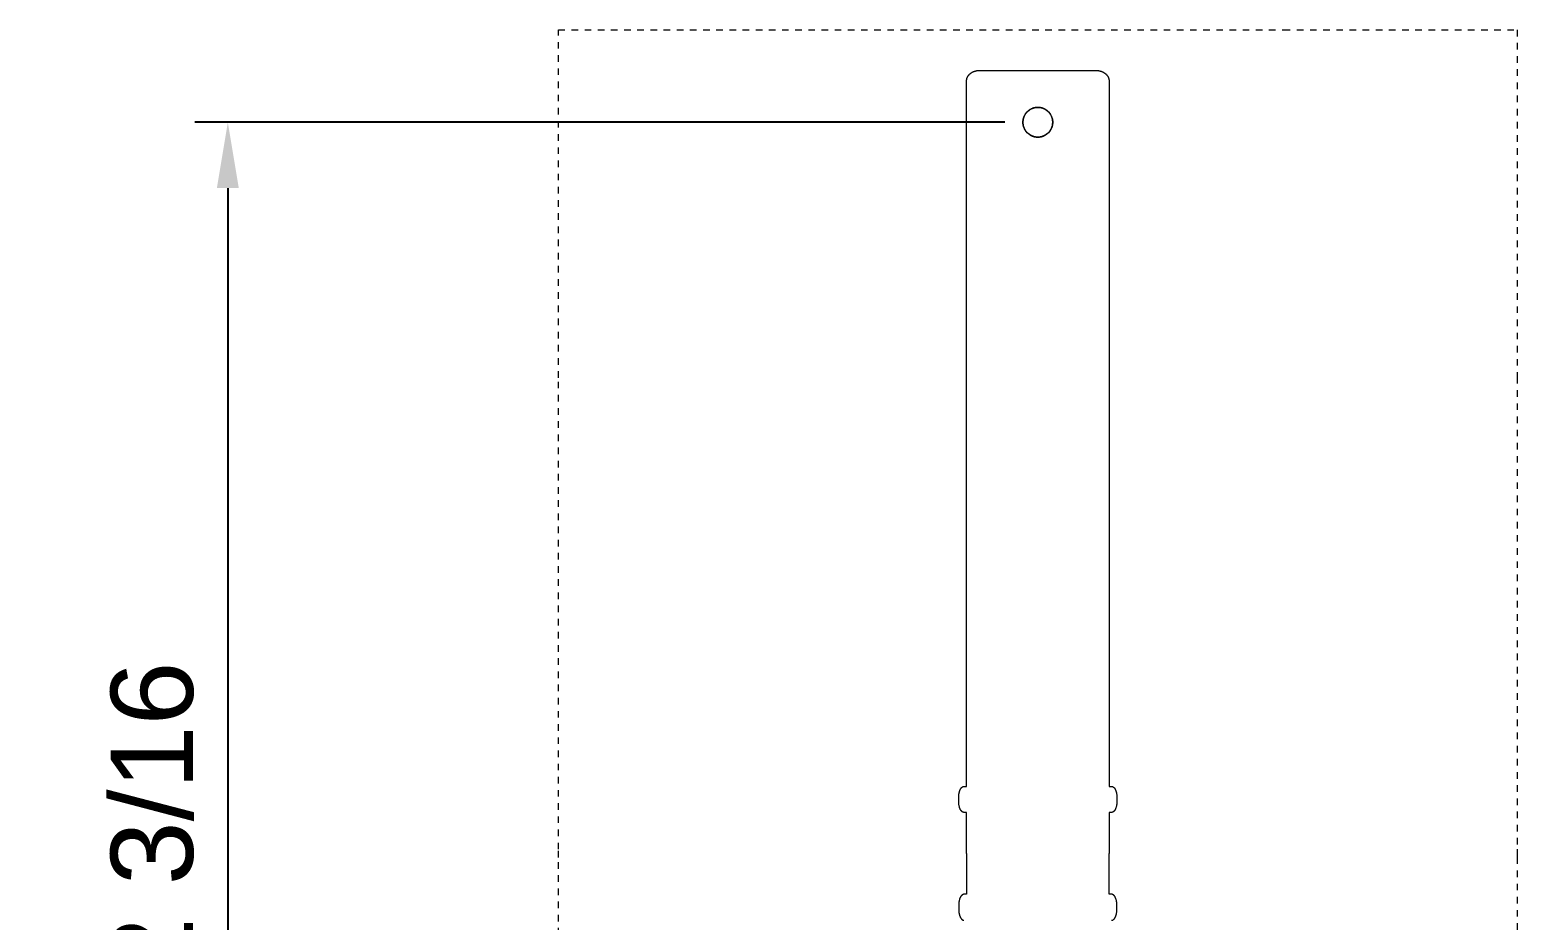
# Model space of a CAD drawing. Header units: inches. Extents: x -4 to 147, y -1 to 99.
# Drawn here: x -3.59 to 19.02, y 12.59 to 26.11 of the extents above; entities that cross this region are included whole.
import ezdxf

# ---------------------------------------------------------------- set-up
doc = ezdxf.new("R2010")
doc.units = ezdxf.units.IN
doc.linetypes.add('HIDDEN', pattern=[1.905, 1.27, -0.635])
for name, color, linetype, lineweight in [('ZANO_R', 7, 'Continuous', 0), ('ZANO_R_przerywana', 250, 'HIDDEN', 0), ('ZANO_W', 1, 'Continuous', 0)]:
    doc.layers.add(name, color=color, linetype=linetype, lineweight=lineweight)
doc.styles.get("Standard").update_dxf_attribs({"font": 'arial.ttf'})
doc.dimstyles.new('amerykanie', dxfattribs={"dimtxt": 50, "dimasz": 50, "dimexe": 0.5, "dimexo": 0.5, "dimgap": 1, "dimtad": 1, "dimdec": 0, "dimzin": 0, "dimlunit": 5, "dimtxsty": 'Standard', "dimcen": 0.09, "dimclrd": 1, "dimclre": 1, "dimclrt": 1, "dimazin": 0, "dimtfac": 1, "dimtdec": 0, "dimtmove": 0, "dimatfit": 3, "dimfxl": 1, "dimtzin": 0, "dimarcsym": 1})

# ---------------------------------------------------------------- blocks, each defined once
blk = doc.blocks.new('*D425')
at = {"layer": 'ZANO_W', "color": 1, "lineweight": -2}
for p, q in [((11.229, 24.706), (-1.081, 24.706)), ((-0.581, 23.706), (-0.581, 3.502)), ((11.229, 2.502), (-1.081, 2.502))]:
    blk.add_line(p, q, dxfattribs=at)
at = {"layer": 'ZANO_W', "color": 1}
for points in [[(-0.414, 23.706), (-0.747, 23.706), (-0.581, 24.706)], [(-0.747, 3.502), (-0.414, 3.502), (-0.581, 2.502)]]:
    blk.add_solid(points, dxfattribs=at)
at = {"layer": 'ZANO_W', "color": 1, "insert": (-1.727, 13.604), "char_height": 1.25, "attachment_point": 5, "rotation": 90}
blk.add_mtext('22 3/16', dxfattribs=at)

msp = doc.modelspace()

# ---------------------------------------------------------------- linework, layer by layer
at = {"layer": 'ZANO_R'}
for p, q in [((10.64623, 25.33567), (10.64629, 25.33957)), ((10.64623, 24.1152), (10.64623, 25.33567)), ((10.64629, 25.33957), (10.64648, 25.34346)), ((10.64648, 25.34346), (10.64679, 25.34734)), ((10.64679, 25.34734), (10.64721, 25.35121)), ((10.64721, 25.35121), (10.64776, 25.35506)), ((10.64776, 25.35506), (10.64843, 25.3589)), ((10.64843, 25.3589), (10.64922, 25.36272)), ((10.64922, 25.36272), (10.65013, 25.3665)), ((10.65013, 25.3665), (10.65119, 25.37041)), ((10.65119, 25.37041), (10.65238, 25.37427)), ((10.65238, 25.37427), (10.65369, 25.3781)), ((10.65369, 25.3781), (10.65511, 25.38189)), ((10.65511, 25.38189), (10.65665, 25.38563)), ((10.65665, 25.38563), (10.6583, 25.38933)), ((10.6583, 25.38933), (10.66006, 25.39298)), ((10.66006, 25.39298), (10.66192, 25.39657)), ((10.66192, 25.39657), (10.66395, 25.40022)), ((10.66395, 25.40022), (10.66608, 25.4038)), ((10.66608, 25.4038), (10.66831, 25.40733)), ((10.66831, 25.40733), (10.67065, 25.41079)), ((10.67065, 25.41079), (10.67308, 25.41418)), ((10.67308, 25.41418), (10.6756, 25.41751)), ((10.6756, 25.41751), (10.67821, 25.42077)), ((10.67821, 25.42077), (10.6809, 25.42396)), ((10.6809, 25.42396), (10.68372, 25.42713)), ((10.68372, 25.42713), (10.68663, 25.43023)), ((10.68663, 25.43023), (10.68961, 25.43325)), ((10.68961, 25.43325), (10.69267, 25.4362)), ((10.69267, 25.4362), (10.6958, 25.43908)), ((10.6958, 25.43908), (10.699, 25.44187)), ((10.699, 25.44187), (10.70226, 25.44459)), ((10.70226, 25.44459), (10.70558, 25.44724)), ((10.70558, 25.44724), (10.70924, 25.45002)), ((10.70924, 25.45002), (10.71296, 25.4527)), ((10.71296, 25.4527), (10.71675, 25.4553)), ((10.71675, 25.4553), (10.72059, 25.45781)), ((10.72059, 25.45781), (10.7245, 25.46023)), ((10.7245, 25.46023), (10.72845, 25.46256)), ((10.72845, 25.46256), (10.73246, 25.4648)), ((10.73246, 25.4648), (10.73652, 25.46695)), ((10.73652, 25.46695), (10.74062, 25.46902)), ((10.74062, 25.46902), (10.74477, 25.471)), ((10.74477, 25.471), (10.74896, 25.47289)), ((10.74896, 25.47289), (10.75318, 25.4747)), ((10.75318, 25.4747), (10.75745, 25.47642)), ((10.75745, 25.47642), (10.76174, 25.47805)), ((10.76174, 25.47805), (10.76607, 25.4796)), ((10.76607, 25.4796), (10.77043, 25.48106)), ((10.77043, 25.48106), (10.77512, 25.48253)), ((10.77512, 25.48253), (10.77984, 25.48391)), ((10.77984, 25.48391), (10.78459, 25.48518)), ((10.78459, 25.48518), (10.78936, 25.48636)), ((10.78936, 25.48636), (10.79415, 25.48745)), ((10.79415, 25.48745), (10.79897, 25.48844)), ((10.79897, 25.48844), (10.8038, 25.48934)), ((10.8038, 25.48934), (10.80865, 25.49014)), ((10.80865, 25.49014), (10.81353, 25.49085)), ((10.81353, 25.49085), (10.81842, 25.49146)), ((10.81842, 25.49146), (10.82332, 25.49198)), ((10.82332, 25.49198), (10.82823, 25.4924)), ((10.82823, 25.4924), (10.83315, 25.49273)), ((10.83315, 25.49273), (10.83807, 25.49297)), ((10.83807, 25.49297), (10.843, 25.49311)), ((10.843, 25.49311), (10.84792, 25.49315)), ((10.84792, 25.49315), (11.057, 25.49315)), ((11.057, 25.49315), (11.0952, 25.49315)), ((11.0952, 25.49315), (12.36261, 25.49315)), ((12.36261, 25.49315), (12.4008, 25.49315)), ((12.4008, 25.49315), (12.60988, 25.49315)), ((12.60988, 25.49315), (12.6148, 25.49311)), ((12.6148, 25.49311), (12.61973, 25.49297)), ((12.61973, 25.49297), (12.62465, 25.49273)), ((12.62465, 25.49273), (12.62957, 25.4924)), ((12.62957, 25.4924), (12.63448, 25.49198)), ((12.63448, 25.49198), (12.63938, 25.49146)), ((12.63938, 25.49146), (12.64427, 25.49085)), ((12.64427, 25.49085), (12.64915, 25.49014)), ((12.64915, 25.49014), (12.654, 25.48934)), ((12.654, 25.48934), (12.65884, 25.48844)), ((12.65884, 25.48844), (12.66365, 25.48745)), ((12.66365, 25.48745), (12.66845, 25.48636)), ((12.66845, 25.48636), (12.67322, 25.48518)), ((12.67322, 25.48518), (12.67796, 25.48391)), ((12.67796, 25.48391), (12.68268, 25.48253)), ((12.68268, 25.48253), (12.68738, 25.48106)), ((12.68738, 25.48106), (12.69173, 25.4796)), ((12.69173, 25.4796), (12.69606, 25.47805)), ((12.69606, 25.47805), (12.70036, 25.47642)), ((12.70036, 25.47642), (12.70462, 25.4747)), ((12.70462, 25.4747), (12.70885, 25.47289)), ((12.70885, 25.47289), (12.71304, 25.471)), ((12.71304, 25.471), (12.71718, 25.46902)), ((12.71718, 25.46902), (12.72129, 25.46695)), ((12.72129, 25.46695), (12.72534, 25.4648)), ((12.72534, 25.4648), (12.72935, 25.46256)), ((12.72935, 25.46256), (12.73331, 25.46023)), ((12.73331, 25.46023), (12.73721, 25.45781)), ((12.73721, 25.45781), (12.74105, 25.4553)), ((12.74105, 25.4553), (12.74484, 25.4527)), ((12.74484, 25.4527), (12.74856, 25.45002)), ((12.74856, 25.45002), (12.75222, 25.44724)), ((12.75222, 25.44724), (12.75554, 25.44459)), ((12.75554, 25.44459), (12.7588, 25.44187)), ((12.7588, 25.44187), (12.762, 25.43908)), ((12.762, 25.43908), (12.76513, 25.4362)), ((12.76513, 25.4362), (12.76819, 25.43325)), ((12.76819, 25.43325), (12.77117, 25.43023)), ((12.77117, 25.43023), (12.77408, 25.42713)), ((12.77408, 25.42713), (12.7769, 25.42396)), ((12.7769, 25.42396), (12.7796, 25.42077)), ((12.7796, 25.42077), (12.78221, 25.41751)), ((12.78221, 25.41751), (12.78473, 25.41418)), ((12.78473, 25.41418), (12.78715, 25.41079)), ((12.78715, 25.41079), (12.78949, 25.40733)), ((12.78949, 25.40733), (12.79172, 25.4038)), ((12.79172, 25.4038), (12.79386, 25.40022)), ((12.79386, 25.40022), (12.79588, 25.39657)), ((12.79588, 25.39657), (12.79775, 25.39298)), ((12.79775, 25.39298), (12.7995, 25.38933)), ((12.7995, 25.38933), (12.80115, 25.38563)), ((12.80115, 25.38563), (12.80269, 25.38189)), ((12.80269, 25.38189), (12.80412, 25.3781)), ((12.80412, 25.3781), (12.80542, 25.37427)), ((12.80542, 25.37427), (12.80661, 25.37041)), ((12.80661, 25.37041), (12.80767, 25.3665)), ((12.80767, 25.3665), (12.80858, 25.36272)), ((12.80858, 25.36272), (12.80937, 25.3589)), ((12.80937, 25.3589), (12.81004, 25.35506)), ((12.81004, 25.35506), (12.81059, 25.35121)), ((12.81059, 25.35121), (12.81102, 25.34734)), ((12.81102, 25.34734), (12.81133, 25.34346)), ((12.81133, 25.34346), (12.81151, 25.33957)), ((12.81151, 25.33957), (12.81158, 25.33567)), ((12.81158, 25.33567), (12.81158, 24.1152)), ((11.57157, 24.86852), (11.5661, 24.86305)), ((11.56923, 24.86623), (11.57487, 24.87164)), ((11.57722, 24.8738), (11.57157, 24.86852)), ((11.57487, 24.87164), (11.58069, 24.87686)), ((11.58304, 24.87888), (11.57722, 24.8738)), ((11.58069, 24.87686), (11.58668, 24.88188)), ((11.58904, 24.88375), (11.58304, 24.87888)), ((11.58668, 24.88188), (11.59285, 24.88668)), ((11.5952, 24.88843), (11.58904, 24.88375)), ((11.59285, 24.88668), (11.59917, 24.89127)), ((11.60151, 24.89288), (11.5952, 24.88843)), ((11.59917, 24.89127), (11.60565, 24.89564)), ((11.60798, 24.89712), (11.60151, 24.89288)), ((11.60565, 24.89564), (11.61228, 24.89978)), ((11.61458, 24.90114), (11.60798, 24.89712)), ((11.61228, 24.89978), (11.61905, 24.90369)), ((11.62132, 24.90493), (11.61458, 24.90114)), ((11.61905, 24.90369), (11.62594, 24.90736)), ((11.62818, 24.90849), (11.62132, 24.90493)), ((11.62594, 24.90736), (11.63296, 24.91079)), ((11.63516, 24.91181), (11.62818, 24.90849)), ((11.63296, 24.91079), (11.6401, 24.91398)), ((11.64225, 24.91489), (11.63516, 24.91181)), ((11.6401, 24.91398), (11.64734, 24.91692)), ((11.64944, 24.91772), (11.64225, 24.91489)), ((11.64734, 24.91692), (11.65468, 24.91961)), ((11.65672, 24.92031), (11.64944, 24.91772)), ((11.65468, 24.91961), (11.6621, 24.92205)), ((11.66409, 24.92265), (11.65672, 24.92031)), ((11.6621, 24.92205), (11.66961, 24.92423)), ((11.67153, 24.92474), (11.66409, 24.92265)), ((11.66961, 24.92423), (11.67718, 24.92614)), ((11.67904, 24.92657), (11.67153, 24.92474)), ((11.67718, 24.92614), (11.68482, 24.9278)), ((11.68661, 24.92814), (11.67904, 24.92657)), ((11.68482, 24.9278), (11.69251, 24.92918)), ((11.69423, 24.92946), (11.68661, 24.92814)), ((11.69251, 24.92918), (11.70025, 24.93031)), ((11.70189, 24.93051), (11.69423, 24.92946)), ((11.70025, 24.93031), (11.70801, 24.93116)), ((11.70958, 24.9313), (11.70189, 24.93051)), ((11.70801, 24.93116), (11.71581, 24.93175)), ((11.71729, 24.93183), (11.70958, 24.9313)), ((11.71581, 24.93175), (11.72361, 24.93207)), ((11.72501, 24.9321), (11.71729, 24.93183)), ((11.72361, 24.93207), (11.73143, 24.93211)), ((11.73274, 24.9321), (11.72501, 24.9321)), ((11.73143, 24.93211), (11.73924, 24.93189)), ((11.74047, 24.93183), (11.73274, 24.9321)), ((11.73924, 24.93189), (11.74704, 24.9314)), ((11.74818, 24.93131), (11.74047, 24.93183)), ((11.74704, 24.9314), (11.75482, 24.93064)), ((11.75587, 24.93052), (11.74818, 24.93131)), ((11.75482, 24.93064), (11.76256, 24.92961)), ((11.76353, 24.92946), (11.75587, 24.93052)), ((11.76256, 24.92961), (11.77027, 24.92832)), ((11.77115, 24.92815), (11.76353, 24.92946)), ((11.77027, 24.92832), (11.77793, 24.92676)), ((11.77872, 24.92658), (11.77115, 24.92815)), ((11.77793, 24.92676), (11.78553, 24.92493)), ((11.78623, 24.92475), (11.77872, 24.92658)), ((11.78553, 24.92493), (11.79306, 24.92285)), ((11.79367, 24.92267), (11.78623, 24.92475)), ((11.79306, 24.92285), (11.80051, 24.9205)), ((11.80104, 24.92033), (11.79367, 24.92267)), ((11.80051, 24.9205), (11.80788, 24.9179)), ((11.80832, 24.91774), (11.80104, 24.92033)), ((11.80788, 24.9179), (11.81516, 24.91505)), ((11.81551, 24.9149), (11.80832, 24.91774)), ((11.81516, 24.91505), (11.82233, 24.91195)), ((11.8226, 24.91183), (11.81551, 24.9149)), ((11.82233, 24.91195), (11.82939, 24.9086)), ((11.82958, 24.90851), (11.8226, 24.91183)), ((11.82939, 24.9086), (11.83634, 24.90501)), ((11.83645, 24.90495), (11.82958, 24.90851)), ((11.83634, 24.90501), (11.84315, 24.90118)), ((11.84319, 24.90116), (11.83645, 24.90495)), ((11.84315, 24.90118), (11.84983, 24.89712)), ((11.84979, 24.89715), (11.84319, 24.90116)), ((11.85625, 24.89291), (11.84979, 24.89715)), ((11.84983, 24.89712), (11.85636, 24.89284)), ((11.86257, 24.88845), (11.85625, 24.89291)), ((11.85636, 24.89284), (11.86274, 24.88833)), ((11.86873, 24.88378), (11.86257, 24.88845)), ((11.86274, 24.88833), (11.86896, 24.8836)), ((11.87473, 24.8789), (11.86873, 24.88378)), ((11.86896, 24.8836), (11.87502, 24.87866)), ((11.88055, 24.87382), (11.87473, 24.8789)), ((11.87502, 24.87866), (11.8809, 24.87351)), ((11.8862, 24.86855), (11.88055, 24.87382)), ((11.8809, 24.87351), (11.8866, 24.86816)), ((11.89167, 24.86308), (11.8862, 24.86855)), ((11.8866, 24.86816), (11.89211, 24.86262)), ((11.50253, 24.70437), (11.50262, 24.71219)), ((11.50271, 24.69656), (11.50253, 24.70437)), ((11.50282, 24.71732), (11.50256, 24.70959)), ((11.50256, 24.70959), (11.50256, 24.70186)), ((11.50256, 24.70186), (11.50282, 24.69414)), ((11.50262, 24.71219), (11.50297, 24.71999)), ((11.50316, 24.68876), (11.50271, 24.69656)), ((11.50335, 24.72503), (11.50282, 24.71732)), ((11.50282, 24.69414), (11.50335, 24.68643)), ((11.50297, 24.71999), (11.5036, 24.72778)), ((11.50388, 24.68098), (11.50316, 24.68876)), ((11.50414, 24.73272), (11.50335, 24.72503)), ((11.50335, 24.68643), (11.50414, 24.67874)), ((11.5036, 24.72778), (11.50449, 24.73555)), ((11.50487, 24.67322), (11.50388, 24.68098)), ((11.50519, 24.74038), (11.50414, 24.73272)), ((11.50414, 24.67874), (11.50519, 24.67108)), ((11.50449, 24.73555), (11.50566, 24.74327)), ((11.50613, 24.66551), (11.50487, 24.67322)), ((11.5065, 24.748), (11.50519, 24.74038)), ((11.50519, 24.67108), (11.50651, 24.66346)), ((11.50566, 24.74327), (11.50708, 24.75096)), ((11.50765, 24.65784), (11.50613, 24.66551)), ((11.50807, 24.75557), (11.5065, 24.748)), ((11.50651, 24.66346), (11.50808, 24.65589)), ((11.50708, 24.75096), (11.50878, 24.75859)), ((11.50944, 24.65024), (11.50765, 24.65784)), ((11.5099, 24.76308), (11.50807, 24.75557)), ((11.50808, 24.65589), (11.50991, 24.64838)), ((11.50878, 24.75859), (11.51073, 24.76615)), ((11.51148, 24.64269), (11.50944, 24.65024)), ((11.51199, 24.77052), (11.5099, 24.76308)), ((11.50991, 24.64838), (11.512, 24.64094)), ((11.51073, 24.76615), (11.51295, 24.77365)), ((11.51379, 24.63523), (11.51148, 24.64269)), ((11.51432, 24.77789), (11.51199, 24.77052)), ((11.51295, 24.77365), (11.51542, 24.78106)), ((11.51691, 24.78517), (11.51432, 24.77789)), ((11.51542, 24.78106), (11.51814, 24.78838)), ((11.51975, 24.79236), (11.51691, 24.78517)), ((11.51814, 24.78838), (11.52112, 24.79561)), ((11.52283, 24.79945), (11.51975, 24.79236)), ((11.52112, 24.79561), (11.52435, 24.80273)), ((11.52615, 24.80643), (11.52283, 24.79945)), ((11.52435, 24.80273), (11.52782, 24.80973)), ((11.5297, 24.8133), (11.52615, 24.80643)), ((11.52782, 24.80973), (11.53153, 24.81661)), ((11.53349, 24.82003), (11.5297, 24.8133)), ((11.53153, 24.81661), (11.53547, 24.82336)), ((11.5375, 24.82664), (11.53349, 24.82003)), ((11.53547, 24.82336), (11.53964, 24.82996)), ((11.54174, 24.8331), (11.5375, 24.82664)), ((11.53964, 24.82996), (11.54404, 24.83642)), ((11.5462, 24.83942), (11.54174, 24.8331)), ((11.54404, 24.83642), (11.54866, 24.84272)), ((11.55087, 24.84558), (11.5462, 24.83942)), ((11.54866, 24.84272), (11.5535, 24.84886)), ((11.55575, 24.85158), (11.55087, 24.84558)), ((11.5535, 24.84886), (11.55854, 24.85483)), ((11.56083, 24.8574), (11.55575, 24.85158)), ((11.55854, 24.85483), (11.56379, 24.86062)), ((11.5661, 24.86305), (11.56083, 24.8574)), ((11.56379, 24.86062), (11.56923, 24.86623)), ((11.89695, 24.85743), (11.89167, 24.86308)), ((11.89211, 24.86262), (11.89743, 24.8569)), ((11.90203, 24.85161), (11.89695, 24.85743)), ((11.89743, 24.8569), (11.90255, 24.85099)), ((11.9069, 24.84561), (11.90203, 24.85161)), ((11.90255, 24.85099), (11.90746, 24.84491)), ((11.91158, 24.83945), (11.9069, 24.84561)), ((11.90746, 24.84491), (11.91215, 24.83866)), ((11.91603, 24.83314), (11.91158, 24.83945)), ((11.91215, 24.83866), (11.91663, 24.83226)), ((11.92027, 24.82668), (11.91603, 24.83314)), ((11.91663, 24.83226), (11.92089, 24.8257)), ((11.92429, 24.82007), (11.92027, 24.82668)), ((11.92089, 24.8257), (11.92491, 24.81901)), ((11.92808, 24.81334), (11.92429, 24.82007)), ((11.92491, 24.81901), (11.9287, 24.81217)), ((11.93164, 24.80647), (11.92808, 24.81334)), ((11.9287, 24.81217), (11.93226, 24.80521)), ((11.93496, 24.79949), (11.93164, 24.80647)), ((11.93226, 24.80521), (11.93557, 24.79814)), ((11.93804, 24.7924), (11.93496, 24.79949)), ((11.93557, 24.79814), (11.93864, 24.79095)), ((11.94087, 24.78521), (11.93804, 24.7924)), ((11.93864, 24.79095), (11.94145, 24.78366)), ((11.94346, 24.77793), (11.94087, 24.78521)), ((11.94145, 24.78366), (11.94401, 24.77627)), ((11.9458, 24.77056), (11.94346, 24.77793)), ((11.94401, 24.77627), (11.94632, 24.76881)), ((11.94707, 24.64535), (11.94486, 24.63786)), ((11.94789, 24.76312), (11.9458, 24.77056)), ((11.94582, 24.64098), (11.9479, 24.64843)), ((11.94632, 24.76881), (11.94837, 24.76127)), ((11.94903, 24.65292), (11.94707, 24.64535)), ((11.94972, 24.75561), (11.94789, 24.76312)), ((11.9479, 24.64843), (11.94973, 24.65594)), ((11.94837, 24.76127), (11.95015, 24.75366)), ((11.95072, 24.66055), (11.94903, 24.65292)), ((11.95129, 24.74804), (11.94972, 24.75561)), ((11.94973, 24.65594), (11.9513, 24.66351)), ((11.95015, 24.75366), (11.95167, 24.74599)), ((11.95215, 24.66823), (11.95072, 24.66055)), ((11.95261, 24.74042), (11.95129, 24.74804)), ((11.9513, 24.66351), (11.95261, 24.67112)), ((11.95167, 24.74599), (11.95293, 24.73828)), ((11.95331, 24.67596), (11.95215, 24.66823)), ((11.95366, 24.73276), (11.95261, 24.74042)), ((11.95261, 24.67112), (11.95367, 24.67878)), ((11.95293, 24.73828), (11.95392, 24.73053)), ((11.9542, 24.68372), (11.95331, 24.67596)), ((11.95445, 24.72508), (11.95366, 24.73276)), ((11.95367, 24.67878), (11.95446, 24.68647)), ((11.95392, 24.73053), (11.95464, 24.72275)), ((11.95483, 24.69151), (11.9542, 24.68372)), ((11.95498, 24.71736), (11.95445, 24.72508)), ((11.95446, 24.68647), (11.95498, 24.69418)), ((11.95464, 24.72275), (11.95509, 24.71494)), ((11.95519, 24.69932), (11.95483, 24.69151)), ((11.95525, 24.70964), (11.95498, 24.71736)), ((11.95498, 24.69418), (11.95525, 24.70191)), ((11.95509, 24.71494), (11.95527, 24.70713)), ((11.95527, 24.70713), (11.95519, 24.69932)), ((11.95525, 24.70191), (11.95525, 24.70964)), ((11.512, 24.64094), (11.51434, 24.63357)), ((11.51635, 24.62785), (11.51379, 24.63523)), ((11.51434, 24.63357), (11.51693, 24.62629)), ((11.51917, 24.62056), (11.51635, 24.62785)), ((11.51693, 24.62629), (11.51976, 24.6191)), ((11.52223, 24.61337), (11.51917, 24.62056)), ((11.51976, 24.6191), (11.52284, 24.61201)), ((11.52554, 24.60629), (11.52223, 24.61337)), ((11.52284, 24.61201), (11.52617, 24.60503)), ((11.5291, 24.59933), (11.52554, 24.60629)), ((11.52617, 24.60503), (11.52972, 24.59817)), ((11.53289, 24.5925), (11.5291, 24.59933)), ((11.52972, 24.59817), (11.53351, 24.59143)), ((11.53692, 24.5858), (11.53289, 24.5925)), ((11.53351, 24.59143), (11.53753, 24.58483)), ((11.54117, 24.57924), (11.53692, 24.5858)), ((11.53753, 24.58483), (11.54177, 24.57836)), ((11.54565, 24.57284), (11.54117, 24.57924)), ((11.54177, 24.57836), (11.54623, 24.57205)), ((11.55035, 24.56659), (11.54565, 24.57284)), ((11.54623, 24.57205), (11.5509, 24.56589)), ((11.55526, 24.56051), (11.55035, 24.56659)), ((11.5509, 24.56589), (11.55578, 24.55989)), ((11.56037, 24.55461), (11.55526, 24.56051)), ((11.55578, 24.55989), (11.56086, 24.55407)), ((11.56569, 24.54888), (11.56037, 24.55461)), ((11.56086, 24.55407), (11.56613, 24.54842)), ((11.5712, 24.54334), (11.56569, 24.54888)), ((11.56613, 24.54842), (11.5716, 24.54295)), ((11.5769, 24.53799), (11.5712, 24.54334)), ((11.5716, 24.54295), (11.57725, 24.53768)), ((11.58278, 24.53285), (11.5769, 24.53799)), ((11.57725, 24.53768), (11.58308, 24.5326)), ((11.58884, 24.52791), (11.58278, 24.53285)), ((11.58308, 24.5326), (11.58907, 24.52772)), ((11.59506, 24.52318), (11.58884, 24.52791)), ((11.58907, 24.52772), (11.59523, 24.52305)), ((11.60144, 24.51867), (11.59506, 24.52318)), ((11.59523, 24.52305), (11.60155, 24.51859)), ((11.60798, 24.51438), (11.60144, 24.51867)), ((11.60155, 24.51859), (11.60801, 24.51435)), ((11.61465, 24.51032), (11.60798, 24.51438)), ((11.60801, 24.51435), (11.61462, 24.51034)), ((11.61462, 24.51034), (11.62136, 24.50655)), ((11.62147, 24.50649), (11.61465, 24.51032)), ((11.62136, 24.50655), (11.62822, 24.503)), ((11.62841, 24.5029), (11.62147, 24.50649)), ((11.62822, 24.503), (11.6352, 24.49968)), ((11.63547, 24.49955), (11.62841, 24.5029)), ((11.6352, 24.49968), (11.64229, 24.4966)), ((11.64264, 24.49645), (11.63547, 24.49955)), ((11.64229, 24.4966), (11.64948, 24.49376)), ((11.64992, 24.4936), (11.64264, 24.49645)), ((11.64948, 24.49376), (11.65677, 24.49117)), ((11.65729, 24.491), (11.64992, 24.4936)), ((11.65677, 24.49117), (11.66413, 24.48884)), ((11.66474, 24.48866), (11.65729, 24.491)), ((11.66413, 24.48884), (11.67158, 24.48675)), ((11.67227, 24.48657), (11.66474, 24.48866)), ((11.67158, 24.48675), (11.67909, 24.48492)), ((11.67987, 24.48475), (11.67227, 24.48657)), ((11.67909, 24.48492), (11.68666, 24.48335)), ((11.68753, 24.48319), (11.67987, 24.48475)), ((11.68666, 24.48335), (11.69427, 24.48204)), ((11.69524, 24.48189), (11.68753, 24.48319)), ((11.69427, 24.48204), (11.70193, 24.48099)), ((11.70298, 24.48086), (11.69524, 24.48189)), ((11.70193, 24.48099), (11.70962, 24.4802)), ((11.71076, 24.4801), (11.70298, 24.48086)), ((11.70962, 24.4802), (11.71733, 24.47967)), ((11.71856, 24.47961), (11.71076, 24.4801)), ((11.71733, 24.47967), (11.72506, 24.47941)), ((11.72637, 24.47939), (11.71856, 24.47961)), ((11.72506, 24.47941), (11.73279, 24.47941)), ((11.73419, 24.47944), (11.72637, 24.47939)), ((11.73279, 24.47941), (11.74051, 24.47967)), ((11.742, 24.47975), (11.73419, 24.47944)), ((11.74051, 24.47967), (11.74823, 24.4802)), ((11.74979, 24.48034), (11.742, 24.47975)), ((11.74823, 24.4802), (11.75591, 24.48099)), ((11.75756, 24.48119), (11.74979, 24.48034)), ((11.75591, 24.48099), (11.76357, 24.48204)), ((11.76529, 24.48232), (11.75756, 24.48119)), ((11.76357, 24.48204), (11.77119, 24.48336)), ((11.77298, 24.48371), (11.76529, 24.48232)), ((11.77119, 24.48336), (11.77876, 24.48493)), ((11.78062, 24.48536), (11.77298, 24.48371)), ((11.77876, 24.48493), (11.78627, 24.48676)), ((11.7882, 24.48728), (11.78062, 24.48536)), ((11.78627, 24.48676), (11.79371, 24.48885)), ((11.7957, 24.48945), (11.7882, 24.48728)), ((11.79371, 24.48885), (11.80108, 24.49119)), ((11.80313, 24.49189), (11.7957, 24.48945)), ((11.80108, 24.49119), (11.80836, 24.49378)), ((11.81046, 24.49458), (11.80313, 24.49189)), ((11.80836, 24.49378), (11.81555, 24.49661)), ((11.8177, 24.49752), (11.81046, 24.49458)), ((11.81555, 24.49661), (11.82264, 24.49969)), ((11.82484, 24.50071), (11.8177, 24.49752)), ((11.82264, 24.49969), (11.82962, 24.50301)), ((11.83186, 24.50414), (11.82484, 24.50071)), ((11.82962, 24.50301), (11.83649, 24.50657)), ((11.83876, 24.50782), (11.83186, 24.50414)), ((11.83649, 24.50657), (11.84322, 24.51036)), ((11.84552, 24.51173), (11.83876, 24.50782)), ((11.84322, 24.51036), (11.84983, 24.51438)), ((11.85215, 24.51587), (11.84552, 24.51173)), ((11.84983, 24.51438), (11.85629, 24.51862)), ((11.85863, 24.52023), (11.85215, 24.51587)), ((11.85629, 24.51862), (11.8626, 24.52308)), ((11.86496, 24.52482), (11.85863, 24.52023)), ((11.8626, 24.52308), (11.86876, 24.52775)), ((11.87112, 24.52963), (11.86496, 24.52482)), ((11.86876, 24.52775), (11.87476, 24.53263)), ((11.87712, 24.53464), (11.87112, 24.52963)), ((11.87476, 24.53263), (11.88059, 24.53771)), ((11.88293, 24.53986), (11.87712, 24.53464)), ((11.88059, 24.53771), (11.88623, 24.54298)), ((11.88857, 24.54527), (11.88293, 24.53986)), ((11.88623, 24.54298), (11.8917, 24.54845)), ((11.89401, 24.55088), (11.88857, 24.54527)), ((11.8917, 24.54845), (11.89697, 24.5541)), ((11.89926, 24.55667), (11.89401, 24.55088)), ((11.89697, 24.5541), (11.90205, 24.55993)), ((11.9043, 24.56264), (11.89926, 24.55667)), ((11.90205, 24.55993), (11.90693, 24.56592)), ((11.90914, 24.56878), (11.9043, 24.56264)), ((11.90693, 24.56592), (11.9116, 24.57208)), ((11.91376, 24.57508), (11.90914, 24.56878)), ((11.9116, 24.57208), (11.91606, 24.5784)), ((11.91816, 24.58154), (11.91376, 24.57508)), ((11.91606, 24.5784), (11.9203, 24.58486)), ((11.92233, 24.58815), (11.91816, 24.58154)), ((11.9203, 24.58486), (11.92431, 24.59147)), ((11.92628, 24.59489), (11.92233, 24.58815)), ((11.92431, 24.59147), (11.9281, 24.59821)), ((11.92999, 24.60177), (11.92628, 24.59489)), ((11.9281, 24.59821), (11.93166, 24.60507)), ((11.93346, 24.60877), (11.92999, 24.60177)), ((11.93166, 24.60507), (11.93498, 24.61205)), ((11.93668, 24.61589), (11.93346, 24.60877)), ((11.93498, 24.61205), (11.93806, 24.61914)), ((11.93966, 24.62312), (11.93668, 24.61589)), ((11.93806, 24.61914), (11.94089, 24.62633)), ((11.94239, 24.63044), (11.93966, 24.62312)), ((11.94089, 24.62633), (11.94348, 24.63362)), ((11.94486, 24.63786), (11.94239, 24.63044)), ((11.94348, 24.63362), (11.94582, 24.64098)), ((10.64623, 14.61941), (10.64623, 24.1152)), ((12.81158, 24.1152), (12.81158, 14.61941)), ((10.52812, 14.46193), (10.52819, 14.46895)), ((10.52819, 14.46895), (10.52843, 14.47608)), ((10.52843, 14.47608), (10.52884, 14.4833)), ((10.52884, 14.4833), (10.52943, 14.49059)), ((10.52943, 14.49059), (10.5302, 14.49792)), ((10.5302, 14.49792), (10.53116, 14.50526)), ((10.53116, 14.50526), (10.5323, 14.5126)), ((10.5323, 14.5126), (10.53364, 14.5199)), ((10.53364, 14.5199), (10.53518, 14.52713)), ((10.53518, 14.52713), (10.53691, 14.53426)), ((10.53691, 14.53426), (10.53884, 14.54126)), ((10.53884, 14.54126), (10.54095, 14.5481)), ((10.54095, 14.5481), (10.54325, 14.55476)), ((10.54325, 14.55476), (10.54447, 14.558)), ((10.54447, 14.558), (10.54573, 14.56119)), ((10.54573, 14.56119), (10.54703, 14.56431)), ((10.54703, 14.56431), (10.54837, 14.56737)), ((10.54837, 14.56737), (10.54976, 14.57036)), ((10.54976, 14.57036), (10.55118, 14.57328)), ((10.55118, 14.57328), (10.55264, 14.57613)), ((10.55264, 14.57613), (10.55413, 14.5789)), ((10.55413, 14.5789), (10.55566, 14.58158)), ((10.55566, 14.58158), (10.55723, 14.58419)), ((10.55723, 14.58419), (10.55882, 14.58671)), ((10.55882, 14.58671), (10.56044, 14.58914)), ((10.56044, 14.58914), (10.56209, 14.59149)), ((10.56209, 14.59149), (10.56377, 14.59374)), ((10.56377, 14.59374), (10.56547, 14.5959)), ((10.56547, 14.5959), (10.56719, 14.59797)), ((10.56719, 14.59797), (10.56893, 14.59994)), ((10.56893, 14.59994), (10.57069, 14.60182)), ((10.57069, 14.60182), (10.57247, 14.6036)), ((10.57247, 14.6036), (10.57426, 14.60528)), ((10.57426, 14.60528), (10.57606, 14.60686)), ((10.57606, 14.60686), (10.57787, 14.60835)), ((10.57787, 14.60835), (10.57878, 14.60906)), ((10.57878, 14.60906), (10.57969, 14.60974)), ((10.57969, 14.60974), (10.58061, 14.6104)), ((10.58061, 14.6104), (10.58152, 14.61103)), ((10.58152, 14.61103), (10.58244, 14.61164)), ((10.58244, 14.61164), (10.58335, 14.61223)), ((10.58335, 14.61223), (10.58427, 14.61279)), ((10.58427, 14.61279), (10.58519, 14.61333)), ((10.58519, 14.61333), (10.58611, 14.61384)), ((10.58611, 14.61384), (10.58703, 14.61433)), ((10.58703, 14.61433), (10.58794, 14.6148)), ((10.58794, 14.6148), (10.58886, 14.61524)), ((10.58886, 14.61524), (10.58978, 14.61566)), ((10.58978, 14.61566), (10.5907, 14.61606)), ((10.5907, 14.61606), (10.59161, 14.61643)), ((10.59161, 14.61643), (10.59253, 14.61678)), ((10.59253, 14.61678), (10.59344, 14.61711)), ((10.59344, 14.61711), (10.59435, 14.61741)), ((10.59435, 14.61741), (10.59526, 14.61769)), ((10.59526, 14.61769), (10.59617, 14.61795)), ((10.59617, 14.61795), (10.59708, 14.61819)), ((10.59708, 14.61819), (10.59798, 14.6184)), ((10.59798, 14.6184), (10.59888, 14.6186)), ((10.59888, 14.6186), (10.59978, 14.61877)), ((10.59978, 14.61877), (10.60068, 14.61892)), ((10.60068, 14.61892), (10.60157, 14.61905)), ((10.60157, 14.61905), (10.60246, 14.61916)), ((10.60246, 14.61916), (10.60335, 14.61925)), ((10.60335, 14.61925), (10.60423, 14.61932)), ((10.60423, 14.61932), (10.60511, 14.61937)), ((10.60511, 14.61937), (10.60598, 14.6194)), ((10.60598, 14.6194), (10.60686, 14.61941)), ((10.60686, 14.61941), (10.64623, 14.61941)), ((12.81158, 14.61941), (12.85095, 14.61941)), ((12.85095, 14.61941), (12.85182, 14.6194)), ((12.85182, 14.6194), (12.8527, 14.61937)), ((12.8527, 14.61937), (12.85357, 14.61932)), ((12.85357, 14.61932), (12.85446, 14.61925)), ((12.85446, 14.61925), (12.85534, 14.61916)), ((12.85534, 14.61916), (12.85623, 14.61905)), ((12.85623, 14.61905), (12.85713, 14.61892)), ((12.85713, 14.61892), (12.85802, 14.61877)), ((12.85802, 14.61877), (12.85892, 14.6186)), ((12.85892, 14.6186), (12.85982, 14.6184)), ((12.85982, 14.6184), (12.86073, 14.61819)), ((12.86073, 14.61819), (12.86163, 14.61795)), ((12.86163, 14.61795), (12.86254, 14.61769)), ((12.86254, 14.61769), (12.86345, 14.61741)), ((12.86345, 14.61741), (12.86436, 14.61711)), ((12.86436, 14.61711), (12.86528, 14.61678)), ((12.86528, 14.61678), (12.86619, 14.61643)), ((12.86619, 14.61643), (12.86711, 14.61606)), ((12.86711, 14.61606), (12.86802, 14.61566)), ((12.86802, 14.61566), (12.86894, 14.61524)), ((12.86894, 14.61524), (12.86986, 14.6148)), ((12.86986, 14.6148), (12.87078, 14.61433)), ((12.87078, 14.61433), (12.87169, 14.61384)), ((12.87169, 14.61384), (12.87261, 14.61333)), ((12.87261, 14.61333), (12.87353, 14.61279)), ((12.87353, 14.61279), (12.87445, 14.61223)), ((12.87445, 14.61223), (12.87537, 14.61164)), ((12.87537, 14.61164), (12.87628, 14.61103)), ((12.87628, 14.61103), (12.8772, 14.6104)), ((12.8772, 14.6104), (12.87811, 14.60974)), ((12.87811, 14.60974), (12.87902, 14.60906)), ((12.87902, 14.60906), (12.87993, 14.60835)), ((12.87993, 14.60835), (12.88174, 14.60686)), ((12.88174, 14.60686), (12.88355, 14.60528)), ((12.88355, 14.60528), (12.88534, 14.6036)), ((12.88534, 14.6036), (12.88711, 14.60182)), ((12.88711, 14.60182), (12.88887, 14.59994)), ((12.88887, 14.59994), (12.89061, 14.59797)), ((12.89061, 14.59797), (12.89233, 14.5959)), ((12.89233, 14.5959), (12.89403, 14.59374)), ((12.89403, 14.59374), (12.89571, 14.59149)), ((12.89571, 14.59149), (12.89736, 14.58914)), ((12.89736, 14.58914), (12.89898, 14.58671)), ((12.89898, 14.58671), (12.90058, 14.58419)), ((12.90058, 14.58419), (12.90214, 14.58158)), ((12.90214, 14.58158), (12.90367, 14.5789)), ((12.90367, 14.5789), (12.90516, 14.57613)), ((12.90516, 14.57613), (12.90662, 14.57328)), ((12.90662, 14.57328), (12.90805, 14.57036)), ((12.90805, 14.57036), (12.90943, 14.56737)), ((12.90943, 14.56737), (12.91077, 14.56431)), ((12.91077, 14.56431), (12.91208, 14.56119)), ((12.91208, 14.56119), (12.91334, 14.558)), ((12.91334, 14.558), (12.91455, 14.55476)), ((12.91455, 14.55476), (12.91685, 14.5481)), ((12.91685, 14.5481), (12.91897, 14.54126)), ((12.91897, 14.54126), (12.92089, 14.53426)), ((12.92089, 14.53426), (12.92262, 14.52713)), ((12.92262, 14.52713), (12.92416, 14.5199)), ((12.92416, 14.5199), (12.9255, 14.5126)), ((12.9255, 14.5126), (12.92665, 14.50526)), ((12.92665, 14.50526), (12.9276, 14.49792)), ((12.9276, 14.49792), (12.92837, 14.49059)), ((12.92837, 14.49059), (12.92896, 14.4833)), ((12.92896, 14.4833), (12.92937, 14.47608)), ((12.92937, 14.47608), (12.92961, 14.46895)), ((12.92961, 14.46895), (12.92969, 14.46193)), ((10.52812, 14.38319), (10.52812, 14.46193)), ((10.52819, 14.37617), (10.52812, 14.38319)), ((10.52843, 14.36904), (10.52819, 14.37617)), ((10.52884, 14.36182), (10.52843, 14.36904)), ((10.52943, 14.35454), (10.52884, 14.36182)), ((10.5302, 14.34721), (10.52943, 14.35454)), ((10.53116, 14.33986), (10.5302, 14.34721)), ((10.5323, 14.33252), (10.53116, 14.33986)), ((10.53364, 14.32523), (10.5323, 14.33252)), ((10.53518, 14.318), (10.53364, 14.32523)), ((10.53691, 14.31086), (10.53518, 14.318)), ((10.53884, 14.30386), (10.53691, 14.31086)), ((10.54095, 14.29702), (10.53884, 14.30386)), ((10.54325, 14.29037), (10.54095, 14.29702)), ((10.54447, 14.28712), (10.54325, 14.29037)), ((10.54573, 14.28393), (10.54447, 14.28712)), ((10.54703, 14.28081), (10.54573, 14.28393)), ((10.54837, 14.27775), (10.54703, 14.28081)), ((10.54976, 14.27476), (10.54837, 14.27775)), ((10.55118, 14.27184), (10.54976, 14.27476)), ((10.55264, 14.26899), (10.55118, 14.27184)), ((10.55413, 14.26623), (10.55264, 14.26899)), ((10.55566, 14.26354), (10.55413, 14.26623)), ((10.55723, 14.26093), (10.55566, 14.26354)), ((10.55882, 14.25841), (10.55723, 14.26093)), ((10.56044, 14.25598), (10.55882, 14.25841)), ((10.56209, 14.25364), (10.56044, 14.25598)), ((10.56377, 14.25138), (10.56209, 14.25364)), ((10.56547, 14.24922), (10.56377, 14.25138)), ((10.56719, 14.24716), (10.56547, 14.24922)), ((10.56893, 14.24518), (10.56719, 14.24716)), ((10.57069, 14.24331), (10.56893, 14.24518)), ((10.57247, 14.24153), (10.57069, 14.24331)), ((12.88711, 14.24331), (12.88534, 14.24153)), ((12.88887, 14.24518), (12.88711, 14.24331)), ((12.89061, 14.24716), (12.88887, 14.24518)), ((12.89233, 14.24922), (12.89061, 14.24716)), ((12.89403, 14.25138), (12.89233, 14.24922)), ((12.89571, 14.25364), (12.89403, 14.25138)), ((12.89736, 14.25598), (12.89571, 14.25364)), ((12.89898, 14.25841), (12.89736, 14.25598)), ((12.90058, 14.26093), (12.89898, 14.25841)), ((12.90214, 14.26354), (12.90058, 14.26093)), ((12.90367, 14.26623), (12.90214, 14.26354)), ((12.90516, 14.26899), (12.90367, 14.26623)), ((12.90662, 14.27184), (12.90516, 14.26899)), ((12.90805, 14.27476), (12.90662, 14.27184)), ((12.90943, 14.27775), (12.90805, 14.27476)), ((12.91077, 14.28081), (12.90943, 14.27775)), ((12.91208, 14.28393), (12.91077, 14.28081)), ((12.91334, 14.28712), (12.91208, 14.28393)), ((12.91455, 14.29037), (12.91334, 14.28712)), ((12.91685, 14.29702), (12.91455, 14.29037)), ((12.91897, 14.30386), (12.91685, 14.29702)), ((12.92089, 14.31086), (12.91897, 14.30386)), ((12.92262, 14.318), (12.92089, 14.31086)), ((12.92416, 14.32523), (12.92262, 14.318)), ((12.9255, 14.33252), (12.92416, 14.32523)), ((12.92665, 14.33986), (12.9255, 14.33252)), ((12.9276, 14.34721), (12.92665, 14.33986)), ((12.92837, 14.35454), (12.9276, 14.34721)), ((12.92896, 14.36182), (12.92837, 14.35454)), ((12.92937, 14.36904), (12.92896, 14.36182)), ((12.92961, 14.37617), (12.92937, 14.36904)), ((12.92969, 14.38319), (12.92961, 14.37617)), ((12.92969, 14.46193), (12.92969, 14.38319)), ((10.57426, 14.23984), (10.57247, 14.24153)), ((10.57606, 14.23826), (10.57426, 14.23984)), ((10.57787, 14.23677), (10.57606, 14.23826)), ((10.57878, 14.23606), (10.57787, 14.23677)), ((10.57969, 14.23538), (10.57878, 14.23606)), ((10.58061, 14.23472), (10.57969, 14.23538)), ((10.58152, 14.23409), (10.58061, 14.23472)), ((10.58244, 14.23348), (10.58152, 14.23409)), ((10.58335, 14.23289), (10.58244, 14.23348)), ((10.58427, 14.23233), (10.58335, 14.23289)), ((10.58519, 14.23179), (10.58427, 14.23233)), ((10.58611, 14.23128), (10.58519, 14.23179)), ((10.58703, 14.23079), (10.58611, 14.23128)), ((10.58794, 14.23032), (10.58703, 14.23079)), ((10.58886, 14.22988), (10.58794, 14.23032)), ((10.58978, 14.22946), (10.58886, 14.22988)), ((10.5907, 14.22907), (10.58978, 14.22946)), ((10.59161, 14.22869), (10.5907, 14.22907)), ((10.59253, 14.22834), (10.59161, 14.22869)), ((10.59344, 14.22802), (10.59253, 14.22834)), ((10.59435, 14.22771), (10.59344, 14.22802)), ((10.59526, 14.22743), (10.59435, 14.22771)), ((10.59617, 14.22717), (10.59526, 14.22743)), ((10.59708, 14.22693), (10.59617, 14.22717)), ((10.59798, 14.22672), (10.59708, 14.22693)), ((10.59888, 14.22652), (10.59798, 14.22672)), ((10.59978, 14.22635), (10.59888, 14.22652)), ((10.60068, 14.2262), (10.59978, 14.22635)), ((10.60157, 14.22607), (10.60068, 14.2262)), ((10.60246, 14.22596), (10.60157, 14.22607)), ((10.60335, 14.22587), (10.60246, 14.22596)), ((10.60423, 14.2258), (10.60335, 14.22587)), ((10.60511, 14.22575), (10.60423, 14.2258)), ((10.60598, 14.22572), (10.60511, 14.22575)), ((10.60686, 14.22571), (10.60598, 14.22572)), ((10.64623, 14.22571), (10.60686, 14.22571)), ((10.64623, 13.60365), (10.64623, 14.22571)), ((12.85095, 14.22571), (12.81158, 14.22571)), ((12.81158, 14.22571), (12.81158, 13.60365)), ((12.85182, 14.22572), (12.85095, 14.22571)), ((12.8527, 14.22575), (12.85182, 14.22572)), ((12.85357, 14.2258), (12.8527, 14.22575)), ((12.85446, 14.22587), (12.85357, 14.2258)), ((12.85534, 14.22596), (12.85446, 14.22587)), ((12.85623, 14.22607), (12.85534, 14.22596)), ((12.85713, 14.2262), (12.85623, 14.22607)), ((12.85802, 14.22635), (12.85713, 14.2262)), ((12.85892, 14.22652), (12.85802, 14.22635)), ((12.85982, 14.22672), (12.85892, 14.22652)), ((12.86073, 14.22693), (12.85982, 14.22672)), ((12.86163, 14.22717), (12.86073, 14.22693)), ((12.86254, 14.22743), (12.86163, 14.22717)), ((12.86345, 14.22771), (12.86254, 14.22743)), ((12.86436, 14.22802), (12.86345, 14.22771)), ((12.86528, 14.22834), (12.86436, 14.22802)), ((12.86619, 14.22869), (12.86528, 14.22834)), ((12.86711, 14.22907), (12.86619, 14.22869)), ((12.86802, 14.22946), (12.86711, 14.22907)), ((12.86894, 14.22988), (12.86802, 14.22946)), ((12.86986, 14.23032), (12.86894, 14.22988)), ((12.87078, 14.23079), (12.86986, 14.23032)), ((12.87169, 14.23128), (12.87078, 14.23079)), ((12.87261, 14.23179), (12.87169, 14.23128)), ((12.87353, 14.23233), (12.87261, 14.23179)), ((12.87445, 14.23289), (12.87353, 14.23233)), ((12.87537, 14.23348), (12.87445, 14.23289)), ((12.87628, 14.23409), (12.87537, 14.23348)), ((12.8772, 14.23472), (12.87628, 14.23409)), ((12.87811, 14.23538), (12.8772, 14.23472)), ((12.87902, 14.23606), (12.87811, 14.23538)), ((12.87993, 14.23677), (12.87902, 14.23606)), ((12.88174, 14.23826), (12.87993, 14.23677)), ((12.88355, 14.23984), (12.88174, 14.23826)), ((12.88534, 14.24153), (12.88355, 14.23984)), ((10.64623, 13.60365), (10.64623, 12.98159)), ((12.81158, 12.98159), (12.81158, 13.60365)), ((19.01542, 13.66512), (19.01542, 13.54219)), ((10.53518, 12.88931), (10.53364, 12.88208)), ((10.53691, 12.89644), (10.53518, 12.88931)), ((10.53884, 12.90344), (10.53691, 12.89644)), ((10.54095, 12.91028), (10.53884, 12.90344)), ((10.54325, 12.91694), (10.54095, 12.91028)), ((10.54447, 12.92018), (10.54325, 12.91694)), ((10.54573, 12.92337), (10.54447, 12.92018)), ((10.54703, 12.92649), (10.54573, 12.92337)), ((10.54837, 12.92955), (10.54703, 12.92649)), ((10.54976, 12.93254), (10.54837, 12.92955)), ((10.55118, 12.93546), (10.54976, 12.93254)), ((10.55264, 12.93831), (10.55118, 12.93546)), ((10.55413, 12.94108), (10.55264, 12.93831)), ((10.55566, 12.94376), (10.55413, 12.94108)), ((10.55723, 12.94637), (10.55566, 12.94376)), ((10.55882, 12.94889), (10.55723, 12.94637)), ((10.56044, 12.95132), (10.55882, 12.94889)), ((10.56209, 12.95367), (10.56044, 12.95132)), ((10.56377, 12.95592), (10.56209, 12.95367)), ((10.56547, 12.95808), (10.56377, 12.95592)), ((10.56719, 12.96015), (10.56547, 12.95808)), ((10.56893, 12.96212), (10.56719, 12.96015)), ((10.57069, 12.964), (10.56893, 12.96212)), ((10.57247, 12.96578), (10.57069, 12.964)), ((10.57426, 12.96746), (10.57247, 12.96578)), ((10.57606, 12.96904), (10.57426, 12.96746)), ((10.57787, 12.97053), (10.57606, 12.96904)), ((10.57878, 12.97124), (10.57787, 12.97053)), ((10.57969, 12.97192), (10.57878, 12.97124)), ((10.58061, 12.97258), (10.57969, 12.97192)), ((10.58152, 12.97321), (10.58061, 12.97258)), ((10.58244, 12.97382), (10.58152, 12.97321)), ((10.58335, 12.97441), (10.58244, 12.97382)), ((10.58427, 12.97497), (10.58335, 12.97441)), ((10.58519, 12.97551), (10.58427, 12.97497)), ((10.58611, 12.97602), (10.58519, 12.97551)), ((10.58703, 12.97651), (10.58611, 12.97602)), ((10.58794, 12.97698), (10.58703, 12.97651)), ((10.58886, 12.97742), (10.58794, 12.97698)), ((10.58978, 12.97784), (10.58886, 12.97742)), ((10.5907, 12.97824), (10.58978, 12.97784)), ((10.59161, 12.97861), (10.5907, 12.97824)), ((10.59253, 12.97896), (10.59161, 12.97861)), ((10.59344, 12.97929), (10.59253, 12.97896)), ((10.59435, 12.97959), (10.59344, 12.97929)), ((10.59526, 12.97987), (10.59435, 12.97959)), ((10.59617, 12.98013), (10.59526, 12.97987)), ((10.59708, 12.98037), (10.59617, 12.98013)), ((10.59798, 12.98058), (10.59708, 12.98037)), ((10.59888, 12.98078), (10.59798, 12.98058)), ((10.59978, 12.98095), (10.59888, 12.98078)), ((10.60068, 12.9811), (10.59978, 12.98095)), ((10.60157, 12.98123), (10.60068, 12.9811)), ((10.60246, 12.98134), (10.60157, 12.98123)), ((10.60335, 12.98143), (10.60246, 12.98134)), ((10.60423, 12.9815), (10.60335, 12.98143)), ((10.60511, 12.98155), (10.60423, 12.9815)), ((10.60598, 12.98158), (10.60511, 12.98155)), ((10.60686, 12.98159), (10.60598, 12.98158)), ((10.64623, 12.98159), (10.60686, 12.98159)), ((12.85095, 12.98159), (12.81158, 12.98159)), ((12.85182, 12.98158), (12.85095, 12.98159)), ((12.8527, 12.98155), (12.85182, 12.98158)), ((12.85357, 12.9815), (12.8527, 12.98155)), ((12.85446, 12.98143), (12.85357, 12.9815)), ((12.85534, 12.98134), (12.85446, 12.98143)), ((12.85623, 12.98123), (12.85534, 12.98134)), ((12.85713, 12.9811), (12.85623, 12.98123)), ((12.85802, 12.98095), (12.85713, 12.9811)), ((12.85892, 12.98078), (12.85802, 12.98095)), ((12.85982, 12.98058), (12.85892, 12.98078)), ((12.86073, 12.98037), (12.85982, 12.98058)), ((12.86163, 12.98013), (12.86073, 12.98037)), ((12.86254, 12.97987), (12.86163, 12.98013)), ((12.86345, 12.97959), (12.86254, 12.97987)), ((12.86436, 12.97929), (12.86345, 12.97959)), ((12.86528, 12.97896), (12.86436, 12.97929)), ((12.86619, 12.97861), (12.86528, 12.97896)), ((12.86711, 12.97824), (12.86619, 12.97861)), ((12.86802, 12.97784), (12.86711, 12.97824)), ((12.86894, 12.97742), (12.86802, 12.97784)), ((12.86986, 12.97698), (12.86894, 12.97742)), ((12.87078, 12.97651), (12.86986, 12.97698)), ((12.87169, 12.97602), (12.87078, 12.97651)), ((12.87261, 12.97551), (12.87169, 12.97602)), ((12.87353, 12.97497), (12.87261, 12.97551)), ((12.87445, 12.97441), (12.87353, 12.97497)), ((12.87537, 12.97382), (12.87445, 12.97441)), ((12.87628, 12.97321), (12.87537, 12.97382)), ((12.8772, 12.97258), (12.87628, 12.97321)), ((12.87811, 12.97192), (12.8772, 12.97258)), ((12.87902, 12.97124), (12.87811, 12.97192)), ((12.87993, 12.97053), (12.87902, 12.97124)), ((12.88174, 12.96904), (12.87993, 12.97053)), ((12.88355, 12.96746), (12.88174, 12.96904)), ((12.88534, 12.96578), (12.88355, 12.96746)), ((12.88711, 12.964), (12.88534, 12.96578)), ((12.88887, 12.96212), (12.88711, 12.964)), ((12.89061, 12.96015), (12.88887, 12.96212)), ((12.89233, 12.95808), (12.89061, 12.96015)), ((12.89403, 12.95592), (12.89233, 12.95808)), ((12.89571, 12.95367), (12.89403, 12.95592)), ((12.89736, 12.95132), (12.89571, 12.95367)), ((12.89898, 12.94889), (12.89736, 12.95132)), ((12.90058, 12.94637), (12.89898, 12.94889)), ((12.90214, 12.94376), (12.90058, 12.94637)), ((12.90367, 12.94108), (12.90214, 12.94376)), ((12.90516, 12.93831), (12.90367, 12.94108)), ((12.90662, 12.93546), (12.90516, 12.93831)), ((12.90805, 12.93254), (12.90662, 12.93546)), ((12.90943, 12.92955), (12.90805, 12.93254)), ((12.91077, 12.92649), (12.90943, 12.92955)), ((12.91208, 12.92337), (12.91077, 12.92649)), ((12.91334, 12.92018), (12.91208, 12.92337)), ((12.91455, 12.91694), (12.91334, 12.92018)), ((12.91685, 12.91028), (12.91455, 12.91694)), ((12.91897, 12.90344), (12.91685, 12.91028)), ((12.92089, 12.89644), (12.91897, 12.90344)), ((12.92262, 12.88931), (12.92089, 12.89644)), ((12.92416, 12.88208), (12.92262, 12.88931)), ((10.52819, 12.83113), (10.52812, 12.82411)), ((10.52812, 12.82411), (10.52812, 12.74537)), ((10.52812, 12.74537), (10.52819, 12.73835)), ((10.52843, 12.83826), (10.52819, 12.83113)), ((10.52819, 12.73835), (10.52843, 12.73122)), ((10.52884, 12.84548), (10.52843, 12.83826)), ((10.52843, 12.73122), (10.52884, 12.724)), ((10.52943, 12.85277), (10.52884, 12.84548)), ((10.52884, 12.724), (10.52943, 12.71672)), ((10.5302, 12.86009), (10.52943, 12.85277)), ((10.52943, 12.71672), (10.5302, 12.70939)), ((10.53116, 12.86744), (10.5302, 12.86009)), ((10.5302, 12.70939), (10.53116, 12.70204)), ((10.5323, 12.87478), (10.53116, 12.86744)), ((10.53116, 12.70204), (10.5323, 12.6947)), ((10.53364, 12.88208), (10.5323, 12.87478)), ((10.5323, 12.6947), (10.53364, 12.68741)), ((10.53364, 12.68741), (10.53518, 12.68018)), ((10.53518, 12.68018), (10.53691, 12.67304)), ((10.53691, 12.67304), (10.53884, 12.66604)), ((10.53884, 12.66604), (10.54095, 12.6592)), ((12.91685, 12.6592), (12.91897, 12.66604)), ((12.91897, 12.66604), (12.92089, 12.67304)), ((12.92089, 12.67304), (12.92262, 12.68018)), ((12.92262, 12.68018), (12.92416, 12.68741)), ((12.9255, 12.87478), (12.92416, 12.88208)), ((12.92416, 12.68741), (12.9255, 12.6947)), ((12.92665, 12.86744), (12.9255, 12.87478)), ((12.9255, 12.6947), (12.92665, 12.70204)), ((12.9276, 12.86009), (12.92665, 12.86744)), ((12.92665, 12.70204), (12.9276, 12.70939)), ((12.92837, 12.85277), (12.9276, 12.86009)), ((12.9276, 12.70939), (12.92837, 12.71672)), ((12.92896, 12.84548), (12.92837, 12.85277)), ((12.92837, 12.71672), (12.92896, 12.724)), ((12.92937, 12.83826), (12.92896, 12.84548)), ((12.92896, 12.724), (12.92937, 12.73122)), ((12.92961, 12.83113), (12.92937, 12.83826)), ((12.92937, 12.73122), (12.92961, 12.73835)), ((12.92969, 12.82411), (12.92961, 12.83113)), ((12.92961, 12.73835), (12.92969, 12.74537)), ((12.92969, 12.74537), (12.92969, 12.82411)), ((10.54095, 12.6592), (10.54325, 12.65255)), ((10.54325, 12.65255), (10.54447, 12.6493)), ((10.54447, 12.6493), (10.54573, 12.64611)), ((10.54573, 12.64611), (10.54703, 12.64299)), ((10.54703, 12.64299), (10.54837, 12.63993)), ((10.54837, 12.63993), (10.54976, 12.63694)), ((10.54976, 12.63694), (10.55118, 12.63402)), ((10.55118, 12.63402), (10.55264, 12.63117)), ((10.55264, 12.63117), (10.55413, 12.62841)), ((10.55413, 12.62841), (10.55566, 12.62572)), ((10.55566, 12.62572), (10.55723, 12.62311)), ((10.55723, 12.62311), (10.55882, 12.62059)), ((10.55882, 12.62059), (10.56044, 12.61816)), ((10.56044, 12.61816), (10.56209, 12.61582)), ((10.56209, 12.61582), (10.56377, 12.61356)), ((10.56377, 12.61356), (10.56547, 12.6114)), ((10.56547, 12.6114), (10.56719, 12.60934)), ((10.56719, 12.60934), (10.56893, 12.60736)), ((10.56893, 12.60736), (10.57069, 12.60549)), ((10.57069, 12.60549), (10.57247, 12.60371)), ((10.57247, 12.60371), (10.57426, 12.60202)), ((10.57426, 12.60202), (10.57606, 12.60044)), ((10.57606, 12.60044), (10.57787, 12.59895)), ((10.57787, 12.59895), (10.57878, 12.59824)), ((10.57878, 12.59824), (10.57969, 12.59756)), ((10.57969, 12.59756), (10.58061, 12.5969)), ((10.58061, 12.5969), (10.58152, 12.59627)), ((10.58152, 12.59627), (10.58244, 12.59566)), ((10.58244, 12.59566), (10.58335, 12.59507)), ((10.58335, 12.59507), (10.58427, 12.59451)), ((10.58427, 12.59451), (10.58519, 12.59397)), ((10.58519, 12.59397), (10.58611, 12.59346)), ((10.58611, 12.59346), (10.58703, 12.59297)), ((10.58703, 12.59297), (10.58794, 12.5925)), ((10.58794, 12.5925), (10.58886, 12.59206)), ((10.58886, 12.59206), (10.58978, 12.59164)), ((10.58978, 12.59164), (10.5907, 12.59125)), ((10.5907, 12.59125), (10.59161, 12.59087)), ((10.59161, 12.59087), (10.59253, 12.59052)), ((10.59253, 12.59052), (10.59344, 12.5902)), ((10.59344, 12.5902), (10.59435, 12.58989)), ((10.59435, 12.58989), (10.59526, 12.58961)), ((10.59526, 12.58961), (10.59617, 12.58935)), ((10.59617, 12.58935), (10.59708, 12.58911)), ((10.59708, 12.58911), (10.59798, 12.5889)), ((10.59798, 12.5889), (10.59888, 12.5887)), ((10.59888, 12.5887), (10.59978, 12.58853)), ((10.59978, 12.58853), (10.60068, 12.58838)), ((10.60068, 12.58838), (10.60157, 12.58825)), ((10.60157, 12.58825), (10.60246, 12.58814)), ((10.60246, 12.58814), (10.60335, 12.58805)), ((10.60335, 12.58805), (10.60423, 12.58798)), ((10.60423, 12.58798), (10.60511, 12.58793)), ((10.60511, 12.58793), (10.60598, 12.5879)), ((10.60598, 12.5879), (10.60686, 12.58789)), ((12.85095, 12.58789), (12.85182, 12.5879)), ((12.85182, 12.5879), (12.8527, 12.58793)), ((12.8527, 12.58793), (12.85357, 12.58798)), ((12.85357, 12.58798), (12.85446, 12.58805)), ((12.85446, 12.58805), (12.85534, 12.58814)), ((12.85534, 12.58814), (12.85623, 12.58825)), ((12.85623, 12.58825), (12.85713, 12.58838)), ((12.85713, 12.58838), (12.85802, 12.58853)), ((12.85802, 12.58853), (12.85892, 12.5887)), ((12.85892, 12.5887), (12.85982, 12.5889)), ((12.85982, 12.5889), (12.86073, 12.58911)), ((12.86073, 12.58911), (12.86163, 12.58935)), ((12.86163, 12.58935), (12.86254, 12.58961)), ((12.86254, 12.58961), (12.86345, 12.58989)), ((12.86345, 12.58989), (12.86436, 12.5902)), ((12.86436, 12.5902), (12.86528, 12.59052)), ((12.86528, 12.59052), (12.86619, 12.59087)), ((12.86619, 12.59087), (12.86711, 12.59125)), ((12.86711, 12.59125), (12.86802, 12.59164)), ((12.86802, 12.59164), (12.86894, 12.59206)), ((12.86894, 12.59206), (12.86986, 12.5925)), ((12.86986, 12.5925), (12.87078, 12.59297)), ((12.87078, 12.59297), (12.87169, 12.59346)), ((12.87169, 12.59346), (12.87261, 12.59397)), ((12.87261, 12.59397), (12.87353, 12.59451)), ((12.87353, 12.59451), (12.87445, 12.59507)), ((12.87445, 12.59507), (12.87537, 12.59566)), ((12.87537, 12.59566), (12.87628, 12.59627)), ((12.87628, 12.59627), (12.8772, 12.5969)), ((12.8772, 12.5969), (12.87811, 12.59756)), ((12.87811, 12.59756), (12.87902, 12.59824)), ((12.87902, 12.59824), (12.87993, 12.59895)), ((12.87993, 12.59895), (12.88174, 12.60044)), ((12.88174, 12.60044), (12.88355, 12.60202)), ((12.88355, 12.60202), (12.88534, 12.60371)), ((12.88534, 12.60371), (12.88711, 12.60549)), ((12.88711, 12.60549), (12.88887, 12.60736)), ((12.88887, 12.60736), (12.89061, 12.60934)), ((12.89061, 12.60934), (12.89233, 12.6114)), ((12.89233, 12.6114), (12.89403, 12.61356)), ((12.89403, 12.61356), (12.89571, 12.61582)), ((12.89571, 12.61582), (12.89736, 12.61816)), ((12.89736, 12.61816), (12.89898, 12.62059)), ((12.89898, 12.62059), (12.90058, 12.62311)), ((12.90058, 12.62311), (12.90214, 12.62572)), ((12.90214, 12.62572), (12.90367, 12.62841)), ((12.90367, 12.62841), (12.90516, 12.63117)), ((12.90516, 12.63117), (12.90662, 12.63402)), ((12.90662, 12.63402), (12.90805, 12.63694)), ((12.90805, 12.63694), (12.90943, 12.63993)), ((12.90943, 12.63993), (12.91077, 12.64299)), ((12.91077, 12.64299), (12.91208, 12.64611)), ((12.91208, 12.64611), (12.91334, 12.6493)), ((12.91334, 12.6493), (12.91455, 12.65255)), ((12.91455, 12.65255), (12.91685, 12.6592))]:
    msp.add_line(p, q, dxfattribs=at)
msp.add_circle((11.72889, 24.70574), 0.22636, dxfattribs=at)
at = {"layer": 'ZANO_R_przerywana', "ltscale": 0.05}
for p, q in [((4.44238, 20.82374), (4.44238, 26.11005)), ((4.44238, 26.11005), (15.46598, 26.11005)), ((15.46598, 26.11005), (19.01542, 26.11005)), ((19.01542, 26.11005), (19.01542, 20.82374)), ((4.44238, 13.66512), (4.44238, 20.83676)), ((19.01542, 20.83676), (19.01542, 13.66512)), ((4.44238, 13.54219), (4.44238, 13.66512)), ((4.44238, 6.37055), (4.44238, 13.54219)), ((19.01542, 13.54219), (19.01542, 6.37055))]:
    msp.add_line(p, q, dxfattribs=at)

# ---------------------------------------------------------------- dimensions: what is measured, and where the dimension line sits
at = {"layer": 'ZANO_W'}
dim = msp.add_linear_dim(base=(-0.58057, 2.50155), p1=(11.72889, 24.70574), p2=(11.7289, 2.50155), angle=90, dimstyle='amerykanie', override={"dimtxt": 1.25, "dimasz": 1, "dimgap": 0.5, "dimdec": 4, "dimaunit": 1, "dimadec": 1, "dimtdec": 4, "dimtmove": 1, "dimfrac": 2}, dxfattribs=at)
dim.commit()
dim.dimension.update_dxf_attribs({"geometry": '*D425', "text_midpoint": (-1.72731, 13.60365)})

doc.saveas('drawing.dxf')
